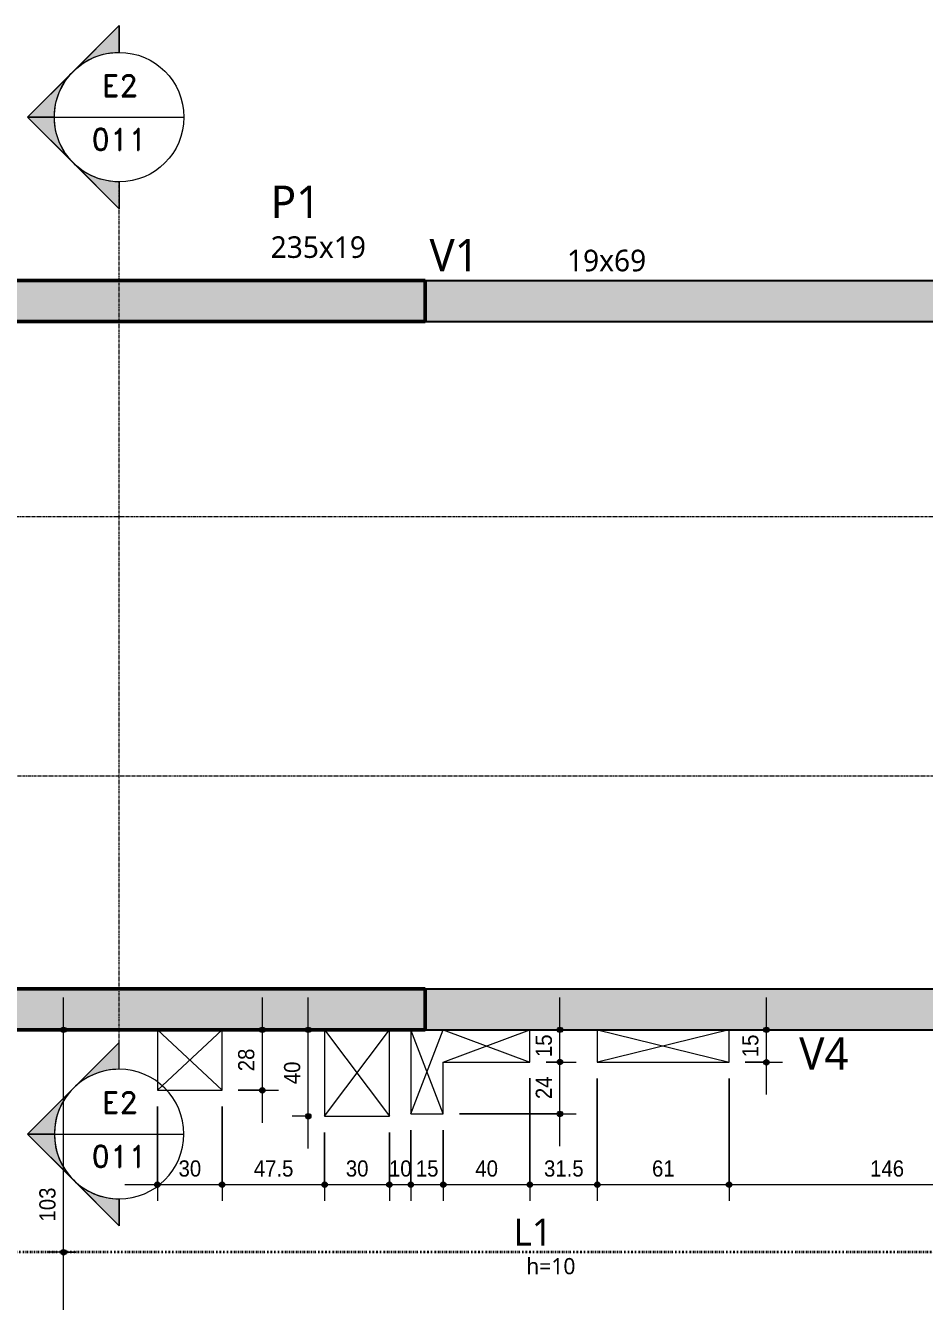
# Model space of a CAD drawing. Header units: centimetres. Extents: x -1897 to 22038, y -1268 to 84208.
# Drawn here: x -245 to 171, y 201 to 792 of the extents above; entities that cross this region are included whole.
import ezdxf

# ---------------------------------------------------------------- set-up
doc = ezdxf.new("R2010")
doc.units = ezdxf.units.CM
doc.linetypes.add('Centro de 6 mm', pattern=[1.32, 0.6, -0.24, 0.24, -0.24])
doc.linetypes.add('Dash dot', pattern=[1.5875, 0.635, -0.47625, 0, -0.47625])
for name, color, linetype, lineweight in [('A-ANNO-DIMS', 7, 'Continuous', 9), ('A-ANNO-DIMS-50', 7, 'Continuous', 9), ('A-FLOR', 7, 'Continuous', 18), ('A-FLOR-IDEN', 7, 'Continuous', 9), ('G-ANNO-SYMB', 7, 'Continuous', 9), ('S-BEAM', 7, 'Continuous', 18), ('S-BEAM-IDEN', 7, 'Continuous', 9), ('S-COLS', 7, 'Continuous', 18), ('S-COLS-IDEN', 7, 'Continuous', 9), ('S-GRID', 7, 'Continuous', 9)]:
    doc.layers.add(name, color=color, linetype=linetype, lineweight=lineweight)
doc.styles.add('Arial_1', font='arial.ttf', dxfattribs={"width": 0.9, "height": 7.5})
doc.styles.add('Gadugi', font='gadugi.ttf', dxfattribs={"height": 15})
doc.styles.add('Gadugi_1', font='gadugi.ttf', dxfattribs={"height": 10})
doc.styles.add('Gadugi_3', font='gadugi.ttf', dxfattribs={"height": 7.5})
doc.styles.add('Gadugi_4', font='gadugi.ttf', dxfattribs={"height": 12.5})
doc.styles.add('RomanD', font='romand__.ttf', dxfattribs={"height": 10})
doc.dimstyles.new('PED_R80_1_5mm_ACIMA_As_ESQ__R00', dxfattribs={"dimscale": 30.48, "dimtxt": 7.651945, "dimasz": 0.328084, "dimexe": 0.246063, "dimexo": 0.246063, "dimgap": 0.049213, "dimtad": 1, "dimdec": 1, "dimrnd": 0.5, "dimdsep": 46, "dimtxsty": 'Arial_1', "dimblk1": 'DOTSMALL', "dimblk2": 'DOTSMALL', "dimsah": 1, "dimcen": 0.09, "dimdle": 0.492126, "dimazin": 0, "dimtfac": 1, "dimtdec": 4, "dimtix": 1, "dimtmove": 0, "dimatfit": 3, "dimfxl": 1, "dimtvp": 1, "dimtolj": 1, "dimtzin": 0, "dimarcsym": 2})
doc.dimstyles.new('PED_R80_1_5mm_ACIMA_As_ESQ__R00_1', dxfattribs={"dimscale": 30.48, "dimtxt": 7.651945, "dimasz": 0.328084, "dimexe": 0.246063, "dimexo": 0.246063, "dimgap": 0.049213, "dimtad": 1, "dimdec": 1, "dimrnd": 0.5, "dimdsep": 46, "dimtxsty": 'Arial_1', "dimblk1": 'DOTSMALL', "dimblk2": 'DOTSMALL', "dimsah": 1, "dimcen": 0.09, "dimdle": 0.492126, "dimazin": 0, "dimtfac": 1, "dimtdec": 4, "dimtix": 1, "dimtmove": 2, "dimatfit": 3, "dimfxl": 1, "dimtvp": 1, "dimtolj": 1, "dimtzin": 0, "dimarcsym": 2})
doc.dimstyles.new('PED_R80_1_5mm_ACIMA_As_ESQ__R00_3', dxfattribs={"dimscale": 30.48, "dimtxt": 7.651945, "dimasz": 0.328084, "dimexe": 0.246063, "dimexo": 0.246063, "dimgap": 0.049213, "dimtad": 1, "dimdec": 1, "dimrnd": 0.5, "dimdsep": 46, "dimtxsty": 'Arial_1', "dimblk1": 'DOTSMALL', "dimblk2": 'DOTSMALL', "dimsah": 1, "dimcen": 0.09, "dimdle": 0.492126, "dimazin": 0, "dimtfac": 1, "dimtdec": 4, "dimtix": 1, "dimtmove": 0, "dimatfit": 3, "dimfxl": 1, "dimtvp": 1, "dimtolj": 1, "dimtzin": 0, "dimarcsym": 2})

# ---------------------------------------------------------------- blocks, each defined once
blk = doc.blocks.new('Corte - M_Cabeça do corte - Preenchida-2060824-PL K 100 - FORMA DO 6º PAVIMENTO')
at = {"layer": 'G-ANNO-SYMB'}
h = blk.add_hatch(color=256, dxfattribs=at)
edge = h.paths.add_edge_path(flags=0)
edge.add_line((-0.6, 0.849), (-0.6, 0.6))
edge.add_arc((-0.6, 0), 0.6, 90, 135)
edge.add_line((-1.024, 0.424), (-0.6, 0.849))
h = blk.add_hatch(color=256, dxfattribs=at)
edge = h.paths.add_edge_path(flags=0)
edge.add_line((-0.6, 0.849), (-0.176, 0.424))
edge.add_arc((-0.6, 0), 0.6, 45, 90)
edge.add_line((-0.6, 0.6), (-0.6, 0.849))
h = blk.add_hatch(color=256, dxfattribs=at)
edge = h.paths.add_edge_path(flags=0)
edge.add_line((-1.449, 0), (-1.024, 0.424))
edge.add_arc((-0.6, 0), 0.6, 135, 180)
edge.add_line((-1.2, 0), (-1.449, 0))
h = blk.add_hatch(color=256, dxfattribs=at)
edge = h.paths.add_edge_path(flags=0)
edge.add_line((0.249, 0), (0, 0))
edge.add_arc((-0.6, 0), 0.6, 360, 405)
edge.add_line((-0.176, 0.424), (0.249, 0))
for p, q in [((-0.6, 0.849), (-1.449, 0)), ((-0.6, 0.849), (-1.024, 0.424)), ((-0.6, 0.849), (0.249, 0)), ((-0.6, 0.6), (-0.6, 0.849)), ((-0.6, 0.849), (-0.6, 0.6)), ((-0.176, 0.424), (-0.6, 0.849)), ((-1.024, 0.424), (-1.449, 0)), ((0.249, 0), (-0.176, 0.424)), ((-1.449, 0), (-1.2, 0)), ((0, 0), (0.249, 0)), ((-1.2, 0), (-1.449, 0)), ((0, 0), (0.249, 0))]:
    blk.add_line(p, q, dxfattribs=at)
for start, end in [(360, 180), (90, 135), (45, 90), (135, 180), (360, 45), (180, 360)]:
    blk.add_arc((-0.6, 0), 0.6, start, end, dxfattribs=at)
blk = doc.blocks.new('DIMBLOCK141-PL K 100 - FORMA DO 6º PAVIMENTO')
at = {"layer": 'A-ANNO-DIMS-50', "true_color": 0x000032}
h = blk.add_hatch(color=178, dxfattribs=at)
edge = h.paths.add_edge_path(flags=0)
edge.add_arc((-227.45, 223.75), 1.25, 0, 360)
h = blk.add_hatch(color=178, dxfattribs=at)
edge = h.paths.add_edge_path(flags=0)
edge.add_arc((-227.45, 123.75), 1.25, 0, 360)
at = {"layer": 'A-ANNO-DIMS-50', "color": 178, "true_color": 0x000032}
for p, q in [((-221.71, 223.75), (-234.95, 223.75)), ((-227.45, 123.75), (-227.45, 223.75)), ((-227.45, 223.75), (-221.71, 223.75)), ((-221.71, 123.75), (-234.95, 123.75)), ((-227.45, 123.75), (-221.71, 123.75))]:
    blk.add_line(p, q, dxfattribs=at)
for centre in [(-227.45, 223.75), (-227.45, 123.75)]:
    blk.add_circle(centre, 1.25, dxfattribs=at)
at = {"layer": 'A-ANNO-DIMS-50', "color": 0, "insert": (-238.68, 165.98), "char_height": 7.5, "width": 18.6472, "attachment_point": 1, "rotation": 90, "line_spacing_factor": 0.941778, "style": 'Arial_1'}
blk.add_mtext('100', dxfattribs=at)
blk = doc.blocks.new('_DotSmall')
at = {"color": 0, "linetype": 'ByBlock', "const_width": 0.5}
blk.add_lwpolyline([(-0.0625, 0, 1), (0.0625, 0, 1)], format="xyb", close=True, dxfattribs=at)
blk = doc.blocks.new('DIMBLOCK142-PL K 100 - FORMA DO 6º PAVIMENTO')
at = {"layer": 'A-ANNO-DIMS-50', "true_color": 0x000032}
h = blk.add_hatch(color=178, dxfattribs=at)
edge = h.paths.add_edge_path(flags=0)
edge.add_arc((-227.45, 326.75), 1.25, 0, 360)
h = blk.add_hatch(color=178, dxfattribs=at)
edge = h.paths.add_edge_path(flags=0)
edge.add_arc((-227.45, 223.75), 1.25, 0, 360)
at = {"layer": 'A-ANNO-DIMS-50', "color": 178, "true_color": 0x000032}
for p, q in [((-227.45, 223.75), (-227.45, 341.75)), ((-221.71, 326.75), (-234.95, 326.75)), ((-227.45, 326.75), (-221.71, 326.75)), ((-221.71, 223.75), (-234.95, 223.75)), ((-227.45, 223.75), (-221.71, 223.75))]:
    blk.add_line(p, q, dxfattribs=at)
for centre in [(-227.45, 326.75), (-227.45, 223.75)]:
    blk.add_circle(centre, 1.25, dxfattribs=at)
at = {"layer": 'A-ANNO-DIMS-50', "color": 0, "insert": (-238.68, 237.98), "char_height": 7.5, "width": 18.6472, "attachment_point": 1, "rotation": 90, "line_spacing_factor": 0.941778, "style": 'Arial_1'}
blk.add_mtext('103', dxfattribs=at)
blk = doc.blocks.new('DIMBLOCK272-PL K 100 - FORMA DO 6º PAVIMENTO')
at = {"layer": 'A-ANNO-DIMS-50', "true_color": 0x000032}
h = blk.add_hatch(color=178, dxfattribs=at)
edge = h.paths.add_edge_path(flags=0)
edge.add_arc((-184, 255.06), 1.25, 0, 360)
h = blk.add_hatch(color=178, dxfattribs=at)
edge = h.paths.add_edge_path(flags=0)
edge.add_arc((-154, 255.06), 1.25, 0, 360)
at = {"layer": 'A-ANNO-DIMS-50', "color": 178, "true_color": 0x000032}
for p, q in [((-184, 291.25), (-184, 247.56)), ((-184, 255.06), (-184, 291.25)), ((-154, 291.25), (-154, 247.56)), ((-154, 255.06), (-154, 291.25)), ((-199, 255.06), (-154, 255.06))]:
    blk.add_line(p, q, dxfattribs=at)
for centre in [(-184, 255.06), (-154, 255.06)]:
    blk.add_circle(centre, 1.25, dxfattribs=at)
at = {"layer": 'A-ANNO-DIMS-50', "color": 0, "insert": (-174.18, 266.29), "char_height": 7.5, "width": 12.4315, "attachment_point": 1, "line_spacing_factor": 0.941778, "style": 'Arial_1'}
blk.add_mtext('30', dxfattribs=at)
blk = doc.blocks.new('DIMBLOCK273-PL K 100 - FORMA DO 6º PAVIMENTO')
at = {"layer": 'A-ANNO-DIMS-50', "true_color": 0x000032}
h = blk.add_hatch(color=178, dxfattribs=at)
edge = h.paths.add_edge_path(flags=0)
edge.add_arc((-154, 255.06), 1.25, 0, 360)
h = blk.add_hatch(color=178, dxfattribs=at)
edge = h.paths.add_edge_path(flags=0)
edge.add_arc((-106.51, 255.06), 1.25, 0, 360)
at = {"layer": 'A-ANNO-DIMS-50', "color": 178, "true_color": 0x000032}
for p, q in [((-154, 291.25), (-154, 247.56)), ((-154, 255.06), (-154, 291.25)), ((-106.51, 279.25), (-106.51, 247.56)), ((-106.51, 255.06), (-106.51, 279.25)), ((-154, 255.06), (-106.51, 255.06))]:
    blk.add_line(p, q, dxfattribs=at)
for centre in [(-154, 255.06), (-106.51, 255.06)]:
    blk.add_circle(centre, 1.25, dxfattribs=at)
at = {"layer": 'A-ANNO-DIMS-50', "color": 0, "insert": (-139.32, 266.29), "char_height": 7.5, "width": 21.7551, "attachment_point": 1, "line_spacing_factor": 0.941778, "style": 'Arial_1'}
blk.add_mtext('47.5', dxfattribs=at)
blk = doc.blocks.new('DIMBLOCK274-PL K 100 - FORMA DO 6º PAVIMENTO')
at = {"layer": 'A-ANNO-DIMS-50', "true_color": 0x000032}
h = blk.add_hatch(color=178, dxfattribs=at)
edge = h.paths.add_edge_path(flags=0)
edge.add_arc((-106.51, 255.06), 1.25, 0, 360)
h = blk.add_hatch(color=178, dxfattribs=at)
edge = h.paths.add_edge_path(flags=0)
edge.add_arc((-76.51, 255.06), 1.25, 0, 360)
at = {"layer": 'A-ANNO-DIMS-50', "color": 178, "true_color": 0x000032}
for p, q in [((-106.51, 279.25), (-106.51, 247.56)), ((-106.51, 255.06), (-106.51, 279.25)), ((-76.51, 279.25), (-76.51, 247.56)), ((-76.51, 255.06), (-76.51, 279.25)), ((-106.51, 255.06), (-76.51, 255.06))]:
    blk.add_line(p, q, dxfattribs=at)
for centre in [(-106.51, 255.06), (-76.51, 255.06)]:
    blk.add_circle(centre, 1.25, dxfattribs=at)
at = {"layer": 'A-ANNO-DIMS-50', "color": 0, "insert": (-96.69, 266.29), "char_height": 7.5, "width": 12.4315, "attachment_point": 1, "line_spacing_factor": 0.941778, "style": 'Arial_1'}
blk.add_mtext('30', dxfattribs=at)
blk = doc.blocks.new('DIMBLOCK275-PL K 100 - FORMA DO 6º PAVIMENTO')
at = {"layer": 'A-ANNO-DIMS-50', "true_color": 0x000032}
h = blk.add_hatch(color=178, dxfattribs=at)
edge = h.paths.add_edge_path(flags=0)
edge.add_arc((-76.51, 255.06), 1.25, 0, 360)
h = blk.add_hatch(color=178, dxfattribs=at)
edge = h.paths.add_edge_path(flags=0)
edge.add_arc((-66.58, 255.06), 1.25, 0, 360)
at = {"layer": 'A-ANNO-DIMS-50', "color": 178, "true_color": 0x000032}
for p, q in [((-76.51, 279.25), (-76.51, 247.56)), ((-76.51, 255.06), (-76.51, 279.25)), ((-66.58, 280.33), (-66.58, 247.56)), ((-66.58, 255.06), (-66.58, 280.33)), ((-76.51, 255.06), (-66.58, 255.06))]:
    blk.add_line(p, q, dxfattribs=at)
for centre in [(-76.51, 255.06), (-66.58, 255.06)]:
    blk.add_circle(centre, 1.25, dxfattribs=at)
at = {"layer": 'A-ANNO-DIMS-50', "color": 0, "insert": (-76.72, 266.29), "char_height": 7.5, "width": 12.4315, "attachment_point": 1, "line_spacing_factor": 0.941778, "style": 'Arial_1'}
blk.add_mtext('10', dxfattribs=at)
blk = doc.blocks.new('DIMBLOCK276-PL K 100 - FORMA DO 6º PAVIMENTO')
at = {"layer": 'A-ANNO-DIMS-50', "true_color": 0x000032}
h = blk.add_hatch(color=178, dxfattribs=at)
edge = h.paths.add_edge_path(flags=0)
edge.add_arc((-66.58, 255.06), 1.25, 0, 360)
h = blk.add_hatch(color=178, dxfattribs=at)
edge = h.paths.add_edge_path(flags=0)
edge.add_arc((-51.58, 255.06), 1.25, 0, 360)
at = {"layer": 'A-ANNO-DIMS-50', "color": 178, "true_color": 0x000032}
for p, q in [((-66.58, 280.33), (-66.58, 247.56)), ((-66.58, 255.06), (-66.58, 280.33)), ((-51.58, 280.33), (-51.58, 247.56)), ((-51.58, 255.06), (-51.58, 280.33)), ((-66.58, 255.06), (-51.58, 255.06))]:
    blk.add_line(p, q, dxfattribs=at)
for centre in [(-66.58, 255.06), (-51.58, 255.06)]:
    blk.add_circle(centre, 1.25, dxfattribs=at)
at = {"layer": 'A-ANNO-DIMS-50', "color": 0, "insert": (-64.26, 266.29), "char_height": 7.5, "width": 12.4315, "attachment_point": 1, "line_spacing_factor": 0.941778, "style": 'Arial_1'}
blk.add_mtext('15', dxfattribs=at)
blk = doc.blocks.new('DIMBLOCK277-PL K 100 - FORMA DO 6º PAVIMENTO')
at = {"layer": 'A-ANNO-DIMS-50', "true_color": 0x000032}
h = blk.add_hatch(color=178, dxfattribs=at)
edge = h.paths.add_edge_path(flags=0)
edge.add_arc((-51.58, 255.06), 1.25, 0, 360)
h = blk.add_hatch(color=178, dxfattribs=at)
edge = h.paths.add_edge_path(flags=0)
edge.add_arc((-11.46, 255.06), 1.25, 0, 360)
at = {"layer": 'A-ANNO-DIMS-50', "color": 178, "true_color": 0x000032}
for p, q in [((-11.46, 304.35), (-11.46, 247.56)), ((-11.46, 255.06), (-11.46, 304.35)), ((-51.58, 280.33), (-51.58, 247.56)), ((-51.58, 255.06), (-51.58, 280.33)), ((-51.58, 255.06), (-11.46, 255.06))]:
    blk.add_line(p, q, dxfattribs=at)
for centre in [(-51.58, 255.06), (-11.46, 255.06)]:
    blk.add_circle(centre, 1.25, dxfattribs=at)
at = {"layer": 'A-ANNO-DIMS-50', "color": 0, "insert": (-36.7, 266.29), "char_height": 7.5, "width": 12.4315, "attachment_point": 1, "line_spacing_factor": 0.941778, "style": 'Arial_1'}
blk.add_mtext('40', dxfattribs=at)
blk = doc.blocks.new('DIMBLOCK278-PL K 100 - FORMA DO 6º PAVIMENTO')
at = {"layer": 'A-ANNO-DIMS-50', "true_color": 0x000032}
h = blk.add_hatch(color=178, dxfattribs=at)
edge = h.paths.add_edge_path(flags=0)
edge.add_arc((-11.46, 255.06), 1.25, 0, 360)
h = blk.add_hatch(color=178, dxfattribs=at)
edge = h.paths.add_edge_path(flags=0)
edge.add_arc((19.8, 255.06), 1.25, 0, 360)
at = {"layer": 'A-ANNO-DIMS-50', "color": 178, "true_color": 0x000032}
for p, q in [((-11.46, 304.35), (-11.46, 247.56)), ((-11.46, 255.06), (-11.46, 304.35)), ((19.8, 304.24), (19.8, 247.56)), ((19.8, 255.06), (19.8, 304.24)), ((-11.46, 255.06), (19.8, 255.06))]:
    blk.add_line(p, q, dxfattribs=at)
for centre in [(-11.46, 255.06), (19.8, 255.06)]:
    blk.add_circle(centre, 1.25, dxfattribs=at)
at = {"layer": 'A-ANNO-DIMS-50', "color": 0, "insert": (-4.89, 266.29), "char_height": 7.5, "width": 21.7551, "attachment_point": 1, "line_spacing_factor": 0.941778, "style": 'Arial_1'}
blk.add_mtext('31.5', dxfattribs=at)
blk = doc.blocks.new('DIMBLOCK279-PL K 100 - FORMA DO 6º PAVIMENTO')
at = {"layer": 'A-ANNO-DIMS-50', "true_color": 0x000032}
h = blk.add_hatch(color=178, dxfattribs=at)
edge = h.paths.add_edge_path(flags=0)
edge.add_arc((19.8, 255.06), 1.25, 0, 360)
h = blk.add_hatch(color=178, dxfattribs=at)
edge = h.paths.add_edge_path(flags=0)
edge.add_arc((80.85, 255.06), 1.25, 0, 360)
at = {"layer": 'A-ANNO-DIMS-50', "color": 178, "true_color": 0x000032}
for p, q in [((19.8, 304.24), (19.8, 247.56)), ((19.8, 255.06), (19.8, 304.24)), ((80.85, 304.24), (80.85, 247.56)), ((80.85, 255.06), (80.85, 304.24)), ((19.8, 255.06), (80.85, 255.06))]:
    blk.add_line(p, q, dxfattribs=at)
for centre in [(19.8, 255.06), (80.85, 255.06)]:
    blk.add_circle(centre, 1.25, dxfattribs=at)
at = {"layer": 'A-ANNO-DIMS-50', "color": 0, "insert": (45.15, 266.29), "char_height": 7.5, "width": 12.4315, "attachment_point": 1, "line_spacing_factor": 0.941778, "style": 'Arial_1'}
blk.add_mtext('61', dxfattribs=at)
blk = doc.blocks.new('DIMBLOCK280-PL K 100 - FORMA DO 6º PAVIMENTO')
at = {"layer": 'A-ANNO-DIMS-50', "true_color": 0x000032}
h = blk.add_hatch(color=178, dxfattribs=at)
edge = h.paths.add_edge_path(flags=0)
edge.add_arc((80.85, 255.06), 1.25, 0, 360)
h = blk.add_hatch(color=178, dxfattribs=at)
edge = h.paths.add_edge_path(flags=0)
edge.add_arc((227, 255.06), 1.25, 0, 360)
at = {"layer": 'A-ANNO-DIMS-50', "color": 178, "true_color": 0x000032}
for p, q in [((227, 338.25), (227, 247.56)), ((227, 255.06), (227, 338.25)), ((80.85, 304.24), (80.85, 247.56)), ((80.85, 255.06), (80.85, 304.24)), ((80.85, 255.06), (227, 255.06))]:
    blk.add_line(p, q, dxfattribs=at)
for centre in [(80.85, 255.06), (227, 255.06)]:
    blk.add_circle(centre, 1.25, dxfattribs=at)
at = {"layer": 'A-ANNO-DIMS-50', "color": 0, "insert": (146.16, 266.29), "char_height": 7.5, "width": 18.6472, "attachment_point": 1, "line_spacing_factor": 0.941778, "style": 'Arial_1'}
blk.add_mtext('146', dxfattribs=at)
blk = doc.blocks.new('DIMBLOCK283-PL K 100 - FORMA DO 6º PAVIMENTO')
at = {"layer": 'A-ANNO-DIMS-50', "true_color": 0x000032}
h = blk.add_hatch(color=178, dxfattribs=at)
edge = h.paths.add_edge_path(flags=0)
edge.add_arc((-135.35, 326.75), 1.25, 0, 360)
h = blk.add_hatch(color=178, dxfattribs=at)
edge = h.paths.add_edge_path(flags=0)
edge.add_arc((-135.35, 298.75), 1.25, 0, 360)
at = {"layer": 'A-ANNO-DIMS-50', "color": 178, "true_color": 0x000032}
for p, q in [((-135.35, 283.75), (-135.35, 341.75)), ((-129.62, 326.75), (-142.85, 326.75)), ((-135.35, 326.75), (-129.62, 326.75)), ((-146.5, 298.75), (-127.85, 298.75)), ((-135.35, 298.75), (-146.5, 298.75))]:
    blk.add_line(p, q, dxfattribs=at)
for centre in [(-135.35, 326.75), (-135.35, 298.75)]:
    blk.add_circle(centre, 1.25, dxfattribs=at)
at = {"layer": 'A-ANNO-DIMS-50', "color": 0, "insert": (-146.59, 307.57), "char_height": 7.5, "width": 12.4315, "attachment_point": 1, "rotation": 90, "line_spacing_factor": 0.941778, "style": 'Arial_1'}
blk.add_mtext('28', dxfattribs=at)
blk = doc.blocks.new('DIMBLOCK284-PL K 100 - FORMA DO 6º PAVIMENTO')
at = {"layer": 'A-ANNO-DIMS-50', "true_color": 0x000032}
h = blk.add_hatch(color=178, dxfattribs=at)
edge = h.paths.add_edge_path(flags=0)
edge.add_arc((-114.1, 326.75), 1.25, 0, 360)
h = blk.add_hatch(color=178, dxfattribs=at)
edge = h.paths.add_edge_path(flags=0)
edge.add_arc((-114.1, 286.75), 1.25, 0, 360)
at = {"layer": 'A-ANNO-DIMS-50', "color": 178, "true_color": 0x000032}
for p, q in [((-114.1, 271.75), (-114.1, 341.75)), ((-108.36, 326.75), (-121.6, 326.75)), ((-114.1, 326.75), (-108.36, 326.75)), ((-114.01, 286.75), (-121.6, 286.75)), ((-114.1, 286.75), (-114.01, 286.75))]:
    blk.add_line(p, q, dxfattribs=at)
for centre in [(-114.1, 326.75), (-114.1, 286.75)]:
    blk.add_circle(centre, 1.25, dxfattribs=at)
at = {"layer": 'A-ANNO-DIMS-50', "color": 0, "insert": (-125.33, 301.57), "char_height": 7.5, "width": 12.4315, "attachment_point": 1, "rotation": 90, "line_spacing_factor": 0.941778, "style": 'Arial_1'}
blk.add_mtext('40', dxfattribs=at)
blk = doc.blocks.new('DIMBLOCK285-PL K 100 - FORMA DO 6º PAVIMENTO')
at = {"layer": 'A-ANNO-DIMS-50', "true_color": 0x000032}
h = blk.add_hatch(color=178, dxfattribs=at)
edge = h.paths.add_edge_path(flags=0)
edge.add_arc((2.49, 311.85), 1.25, 0, 360)
h = blk.add_hatch(color=178, dxfattribs=at)
edge = h.paths.add_edge_path(flags=0)
edge.add_arc((2.49, 287.83), 1.25, 0, 360)
at = {"layer": 'A-ANNO-DIMS-50', "color": 178, "true_color": 0x000032}
for p, q in [((-3.96, 311.85), (9.99, 311.85)), ((2.49, 311.85), (-3.96, 311.85)), ((2.49, 272.83), (2.49, 311.85)), ((-44.08, 287.83), (9.99, 287.83)), ((2.49, 287.83), (-44.08, 287.83))]:
    blk.add_line(p, q, dxfattribs=at)
for centre in [(2.49, 311.85), (2.49, 287.83)]:
    blk.add_circle(centre, 1.25, dxfattribs=at)
at = {"layer": 'A-ANNO-DIMS-50', "color": 0, "insert": (-8.74, 294.66), "char_height": 7.5, "width": 12.4315, "attachment_point": 1, "rotation": 90, "line_spacing_factor": 0.941778, "style": 'Arial_1'}
blk.add_mtext('24', dxfattribs=at)
blk = doc.blocks.new('DIMBLOCK286-PL K 100 - FORMA DO 6º PAVIMENTO')
at = {"layer": 'A-ANNO-DIMS-50', "true_color": 0x000032}
h = blk.add_hatch(color=178, dxfattribs=at)
edge = h.paths.add_edge_path(flags=0)
edge.add_arc((2.49, 326.75), 1.25, 0, 360)
h = blk.add_hatch(color=178, dxfattribs=at)
edge = h.paths.add_edge_path(flags=0)
edge.add_arc((2.49, 311.85), 1.25, 0, 360)
at = {"layer": 'A-ANNO-DIMS-50', "color": 178, "true_color": 0x000032}
for p, q in [((2.49, 311.85), (2.49, 341.75)), ((8.23, 326.75), (-5.01, 326.75)), ((2.49, 326.75), (8.23, 326.75)), ((-3.96, 311.85), (9.99, 311.85)), ((2.49, 311.85), (-3.96, 311.85))]:
    blk.add_line(p, q, dxfattribs=at)
for centre in [(2.49, 326.75), (2.49, 311.85)]:
    blk.add_circle(centre, 1.25, dxfattribs=at)
at = {"layer": 'A-ANNO-DIMS-50', "color": 0, "insert": (-8.74, 314.12), "char_height": 7.5, "width": 12.4315, "attachment_point": 1, "rotation": 90, "line_spacing_factor": 0.941778, "style": 'Arial_1'}
blk.add_mtext('15', dxfattribs=at)
blk = doc.blocks.new('DIMBLOCK287-PL K 100 - FORMA DO 6º PAVIMENTO')
at = {"layer": 'A-ANNO-DIMS-50', "true_color": 0x000032}
h = blk.add_hatch(color=178, dxfattribs=at)
edge = h.paths.add_edge_path(flags=0)
edge.add_arc((98.14, 326.75), 1.25, 0, 360)
h = blk.add_hatch(color=178, dxfattribs=at)
edge = h.paths.add_edge_path(flags=0)
edge.add_arc((98.14, 311.74), 1.25, 0, 360)
at = {"layer": 'A-ANNO-DIMS-50', "color": 178, "true_color": 0x000032}
for p, q in [((98.14, 296.74), (98.14, 341.75)), ((103.87, 326.75), (90.64, 326.75)), ((98.14, 326.75), (103.87, 326.75)), ((88.35, 311.74), (105.64, 311.74)), ((98.14, 311.74), (88.35, 311.74))]:
    blk.add_line(p, q, dxfattribs=at)
for centre in [(98.14, 326.75), (98.14, 311.74)]:
    blk.add_circle(centre, 1.25, dxfattribs=at)
at = {"layer": 'A-ANNO-DIMS-50', "color": 0, "insert": (86.9, 314.07), "char_height": 7.5, "width": 12.4315, "attachment_point": 1, "rotation": 90, "line_spacing_factor": 0.941778, "style": 'Arial_1'}
blk.add_mtext('15', dxfattribs=at)

msp = doc.modelspace()

# ---------------------------------------------------------------- hatches: boundary and pattern name
at = {"layer": 'S-BEAM', "true_color": 0xa7d7e1}
for points in [[(241, 654.75), (311, 654.75), (311, 673.75), (-60, 673.75), (-60, 654.75), (227, 654.75)], [(59.7, 326.75), (276, 326.75), (276, 345.75), (-60, 345.75), (-60, 326.75)]]:
    msp.add_hatch(color=9, dxfattribs=at).paths.add_polyline_path(points, flags=0)
at = {"layer": 'S-COLS', "true_color": 0x808080}
for points in [[(-276, 654.75), (-60, 654.75), (-60, 673.75), (-295, 673.75), (-295, 654.75)], [(-60, 326.75), (-60, 345.75), (-276, 345.75), (-276, 506.75), (-295, 506.75), (-295, 326.75), (-276, 326.75)]]:
    msp.add_hatch(color=8, dxfattribs=at).paths.add_polyline_path(points, flags=0)

# ---------------------------------------------------------------- linework, layer by layer
at = {"lineweight": 18}
for p, q in [((-184, 298.75), (-154, 326.75)), ((-184, 326.75), (-154, 298.75)), ((-106.51, 286.75), (-76.51, 326.75)), ((-106.51, 326.75), (-76.51, 286.75)), ((-66.58, 287.85), (-51.58, 326.75)), ((-51.59, 287.85), (-66.58, 326.74)), ((-51.57, 326.75), (-11.47, 311.85)), ((-51.57, 311.85), (-11.47, 326.75)), ((80.83, 326.75), (19.82, 311.75)), ((19.82, 326.75), (80.83, 311.75))]:
    msp.add_line(p, q, dxfattribs=at)
at = {"layer": 'A-FLOR'}
for p, q in [((-184, 326.75), (-184, 298.75)), ((-154, 298.75), (-154, 326.75)), ((-106.51, 326.75), (-106.51, 286.75)), ((-76.51, 286.75), (-76.51, 326.75)), ((-66.58, 326.75), (-66.58, 287.83)), ((-11.46, 311.85), (-11.46, 326.75)), ((19.8, 326.75), (19.8, 311.74)), ((80.85, 311.74), (80.85, 326.75)), ((-51.58, 287.83), (-51.58, 311.85)), ((-51.58, 311.85), (-11.46, 311.85)), ((19.8, 311.74), (80.85, 311.74)), ((-184, 298.75), (-154, 298.75)), ((-106.51, 286.75), (-76.51, 286.75)), ((-66.58, 287.83), (-51.58, 287.83))]:
    msp.add_line(p, q, dxfattribs=at)
at = {"layer": 'G-ANNO-SYMB'}
for p, q in [((-231.7, 749.48), (-171.7, 749.48)), ((-231.7, 278.49), (-171.7, 278.49))]:
    msp.add_line(p, q, dxfattribs=at)
at = {"layer": 'G-ANNO-SYMB', "linetype": 'Centro de 6 mm'}
for p, q in [((-201.7, 308.49), (-201.7, 719.48)), ((-369.05, 564.47), (408.07, 564.47)), ((-367.6, 444.47), (409.9, 444.47))]:
    msp.add_line(p, q, dxfattribs=at)
at = {"layer": 'S-BEAM', "lineweight": 25}
for p, q in [((-60, 673.75), (311, 673.75)), ((-60, 654.75), (227, 654.75)), ((-60, 345.75), (227, 345.75)), ((-60, 326.75), (276, 326.75))]:
    msp.add_line(p, q, dxfattribs=at)
at = {"layer": 'S-COLS', "lineweight": 50}
for p, q in [((-295, 673.75), (-60, 673.75)), ((-60, 673.75), (-60, 654.75)), ((-60, 654.75), (-276, 654.75)), ((-276, 345.75), (-60, 345.75)), ((-60, 345.75), (-60, 326.75)), ((-60, 326.75), (-276, 326.75))]:
    msp.add_line(p, q, dxfattribs=at)
at = {"layer": 'S-GRID', "color": 114, "linetype": 'Dash dot', "lineweight": 35, "true_color": 0x00b050}
msp.add_line((1840.12, 223.75), (-1832.27, 223.75), dxfattribs=at)

# ---------------------------------------------------------------- block references
at = {"layer": 'G-ANNO-SYMB', "extrusion": (0, 0, -1), "xscale": 49.99999999999998, "yscale": 49.99999999999998, "zscale": 49.99999999999998, "rotation": 270.0000000000002}
msp.add_blockref('Corte - M_Cabeça do corte - Preenchida-2060824-PL K 100 - FORMA DO 6º PAVIMENTO', (201.7, 719.48), dxfattribs=at)
at = {"layer": 'G-ANNO-SYMB', "xscale": 49.99999999999998, "yscale": 49.99999999999998, "zscale": 49.99999999999998, "rotation": 90}
msp.add_blockref('Corte - M_Cabeça do corte - Preenchida-2060824-PL K 100 - FORMA DO 6º PAVIMENTO', (-201.7, 308.49), dxfattribs=at)

# ---------------------------------------------------------------- texts
at = {"layer": 'A-FLOR-IDEN', "attachment_point": 1}
for s, insert, char_height, width, style in [('L1', (-19.02, 239.34), 12.5, 21.6456, 'Gadugi_4'), ('h=10', (-13.13, 221.05), 7.5, 29.6624, 'Gadugi_3')]:
    msp.add_mtext(s, dxfattribs=dict(at, insert=insert, char_height=char_height, width=width, style=style))
at = {"layer": 'G-ANNO-SYMB', "char_height": 10, "attachment_point": 1, "style": 'RomanD'}
for s, insert, width in [('E2', (-209.74, 769.11), 22.0464), ('011', (-214.52, 744.16), 33.6709), ('E2', (-209.74, 298.11), 22.0464), ('011', (-214.52, 273.17), 33.6709)]:
    msp.add_mtext(s, dxfattribs=dict(at, insert=insert, width=width))
at = {"layer": 'S-BEAM-IDEN', "attachment_point": 1}
for s, insert, char_height, width, style in [('V1', (-57.96, 693.1), 15, 30.0633, 'Gadugi'), ('19x69', (5.74, 688.07), 10, 44.8945, 'Gadugi_1'), ('V4', (113.3, 323.25), 15, 30.0633, 'Gadugi')]:
    msp.add_mtext(s, dxfattribs=dict(at, insert=insert, char_height=char_height, width=width, style=style))
at = {"layer": 'S-COLS-IDEN', "attachment_point": 1}
for s, insert, char_height, width, style in [('P1', (-131.52, 717.77), 15, 28.4599, 'Gadugi'), ('235x19', (-131.52, 694.28), 10, 54.1139, 'Gadugi_1')]:
    msp.add_mtext(s, dxfattribs=dict(at, insert=insert, char_height=char_height, width=width, style=style))

# ---------------------------------------------------------------- dimensions: what is measured, and where the dimension line sits
at = {"layer": 'A-ANNO-DIMS', "color": 178, "true_color": 0x000032}
for base, p1, p2, override, picture, middle in [((226.9977, 255.0577), (80.8524, 311.7411), (226.9977, 345.75), {"dimpost": '<>', "dimfxl": 150.050215}, 'DIMBLOCK280-PL K 100 - FORMA DO 6º PAVIMENTO', (153.9251, 260.387)), ((-11.46, 255.06), (-51.58, 287.83), (-11.46, 311.85), {"dimpost": '<>', "dimfxl": 46.760843}, 'DIMBLOCK277-PL K 100 - FORMA DO 6º PAVIMENTO', (-31.52, 260.39)), ((19.8, 255.06), (-11.46, 311.85), (19.8, 311.74), {"dimpost": '<>', "dimfxl": 31.257205}, 'DIMBLOCK278-PL K 100 - FORMA DO 6º PAVIMENTO', (4.17, 260.39)), ((80.8524, 255.0577), (19.7982, 311.7411), (80.8524, 311.7411), {"dimpost": '<>', "dimfxl": 61.054209}, 'DIMBLOCK279-PL K 100 - FORMA DO 6º PAVIMENTO', (50.3253, 260.387)), ((-154, 255.06), (-184, 298.75), (-154, 298.75), {"dimpost": '<>', "dimfxl": 30.000001}, 'DIMBLOCK272-PL K 100 - FORMA DO 6º PAVIMENTO', (-169, 260.39)), ((-106.51, 255.06), (-154, 298.75), (-106.51, 286.75), {"dimpost": '<>', "dimfxl": 48.984323}, 'DIMBLOCK273-PL K 100 - FORMA DO 6º PAVIMENTO', (-130.25, 260.37)), ((-76.51, 255.06), (-106.51, 286.75), (-76.51, 286.75), {"dimpost": '<>', "dimfxl": 29.999992}, 'DIMBLOCK274-PL K 100 - FORMA DO 6º PAVIMENTO', (-91.51, 260.39)), ((-66.58, 255.06), (-76.51, 286.75), (-66.58, 287.83), {"dimpost": '<>', "dimfxl": 9.987412}, 'DIMBLOCK275-PL K 100 - FORMA DO 6º PAVIMENTO', (-71.54, 260.39)), ((-51.58, 255.06), (-66.58, 287.83), (-51.58, 287.83), {"dimpost": '<>', "dimfxl": 15}, 'DIMBLOCK276-PL K 100 - FORMA DO 6º PAVIMENTO', (-59.08, 260.39))]:
    dim = msp.add_linear_dim(base=base, p1=p1, p2=p2, dimstyle='PED_R80_1_5mm_ACIMA_As_ESQ__R00_3', override=override, dxfattribs=at)
    dim.commit()
    dim.dimension.update_dxf_attribs({"geometry": picture, "text_midpoint": middle})
dim = msp.add_linear_dim(base=(-227.45, 326.75), p1=(-229.21, 223.75), p2=(-229.21, 326.75), angle=90, dimstyle='PED_R80_1_5mm_ACIMA_As_ESQ__R00_1', override={"dimpost": '<>', "dimfxl": 102.999998}, dxfattribs=at)
dim.commit()
dim.dimension.update_dxf_attribs({"geometry": 'DIMBLOCK142-PL K 100 - FORMA DO 6º PAVIMENTO', "text_midpoint": (-233.68, 247.31), "dimtype": 160, "text_rotation": 90})
for base, p1, p2, dimstyle, override, picture, middle in [((-135.35, 326.75), (-154, 298.75), (-137.12, 326.75), 'PED_R80_1_5mm_ACIMA_As_ESQ__R00_3', {"dimpost": '<>', "dimfxl": 32.696106}, 'DIMBLOCK283-PL K 100 - FORMA DO 6º PAVIMENTO', (-140.68, 312.75)), ((-114.1, 326.75), (-106.51, 286.75), (-115.86, 326.75), 'PED_R80_1_5mm_ACIMA_As_ESQ__R00_3', {"dimpost": '<>', "dimfxl": 41.078777}, 'DIMBLOCK284-PL K 100 - FORMA DO 6º PAVIMENTO', (-119.42, 306.75)), ((2.49, 326.75), (-11.46, 311.85), (0.73, 326.75), 'PED_R80_1_5mm_ACIMA_As_ESQ__R00_3', {"dimpost": '<>', "dimfxl": 19.24788}, 'DIMBLOCK286-PL K 100 - FORMA DO 6º PAVIMENTO', (-2.84, 319.3)), ((98.14, 326.75), (80.85, 311.74), (96.37, 326.75), 'PED_R80_1_5mm_ACIMA_As_ESQ__R00_3', {"dimpost": '<>', "dimfxl": 21.587525}, 'DIMBLOCK287-PL K 100 - FORMA DO 6º PAVIMENTO', (92.81, 319.25)), ((2.49, 311.85), (-51.58, 287.83), (-11.46, 311.85), 'PED_R80_1_5mm_ACIMA_As_ESQ__R00_3', {"dimpost": '<>', "dimfxl": 46.760843}, 'DIMBLOCK285-PL K 100 - FORMA DO 6º PAVIMENTO', (-2.77, 299.84)), ((-227.45, 223.75), (-229.21, 123.75), (-229.21, 223.75), 'PED_R80_1_5mm_ACIMA_As_ESQ__R00', {"dimpost": '<>', "dimfxl": 100}, 'DIMBLOCK141-PL K 100 - FORMA DO 6º PAVIMENTO', (-232.77, 173.75))]:
    dim = msp.add_linear_dim(base=base, p1=p1, p2=p2, angle=90, dimstyle=dimstyle, override=override, dxfattribs=at)
    dim.commit()
    dim.dimension.update_dxf_attribs({"geometry": picture, "text_midpoint": middle})

doc.saveas('drawing.dxf')
